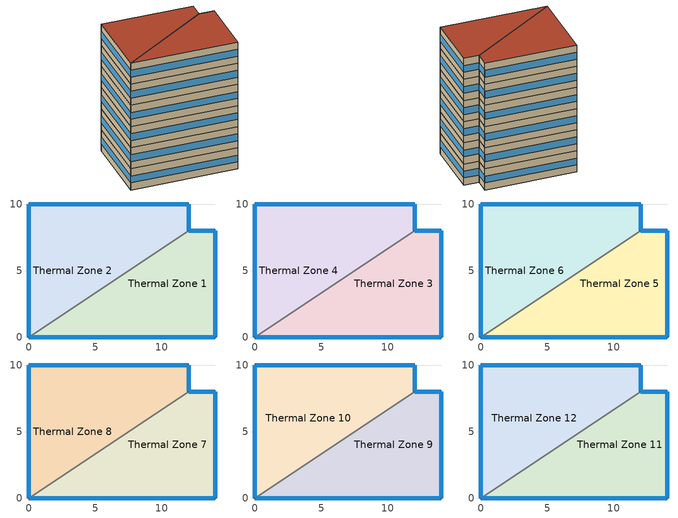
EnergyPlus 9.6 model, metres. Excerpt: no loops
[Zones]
Thermal Zone 1
 floor ground (ExtSlabCarpet): 0,0 12,8 14,8 14,0 z0
 wall outside (Ext Wall): 0,0 14,0 14,8 12,8 z0:3
 wall to Thermal Zone 2 (Interior Wall): 12,8 0,0 z0:3
 window (Ext Window): 14,0.01 14,7.99 / 13.99,8 12.01,8 / 0.01,0 13.99,0 z1.02:1.98
Thermal Zone 2
 floor ground (ExtSlabCarpet): 12,10 12,8 0,0 0,10 z0
 wall outside (Ext Wall): 12,8 12,10 0,10 0,0 z0:3
 window (Ext Window): 12,8.01 12,9.99 / 11.99,10 0.01,10 / 0,9.99 0,0.01 z1.02:1.98
Thermal Zone 3
 floor to Thermal Zone 1 (Interior Floor): 0,0 12,8 14,8 14,0 z3
 wall outside (Ext Wall): 0,0 14,0 14,8 12,8 z3:6
 wall to Thermal Zone 4 (Interior Wall): 12,8 0,0 z3:6
 window (Ext Window): 14,0.01 14,7.99 / 13.99,8 12.01,8 / 0.01,0 13.99,0 z4.02:4.98
Thermal Zone 4
 floor to Thermal Zone 2 (Interior Floor): 0,0 0,10 12,10 12,8 z3
 wall outside (Ext Wall): 12,8 12,10 0,10 0,0 z3:6
 window (Ext Window): 12,8.01 12,9.99 / 11.99,10 0.01,10 / 0,9.99 0,0.01 z4.02:4.98
Thermal Zone 5
 floor to Thermal Zone 3 (Interior Floor): 0,0 12,8 14,8 14,0 z6
 wall outside (Ext Wall): 0,0 14,0 14,8 12,8 z6:9
 wall to Thermal Zone 6 (Interior Wall): 12,8 0,0 z6:9
 window (Ext Window): 14,0.01 14,7.99 / 13.99,8 12.01,8 / 0.01,0 13.99,0 z7.02:7.98
Thermal Zone 6
 floor to Thermal Zone 4 (Interior Floor): 0,0 0,10 12,10 12,8 z6
 wall outside (Ext Wall): 12,8 12,10 0,10 0,0 z6:9
 window (Ext Window): 12,8.01 12,9.99 / 11.99,10 0.01,10 / 0,9.99 0,0.01 z7.02:7.98
Thermal Zone 7
 floor to Thermal Zone 5 (Interior Floor): 0,0 12,8 14,8 14,0 z9
 wall outside (Ext Wall): 0,0 14,0 14,8 12,8 z9:12
 wall to Thermal Zone 8 (Interior Wall): 12,8 0,0 z9:12
 window (Ext Window): 14,0.01 14,7.99 / 13.99,8 12.01,8 / 0.01,0 13.99,0 z10.02:10.98
Thermal Zone 8
 floor to Thermal Zone 6 (Interior Floor): 0,0 0,10 12,10 12,8 z9
 wall outside (Ext Wall): 12,8 12,10 0,10 0,0 z9:12
 window (Ext Window): 12,8.01 12,9.99 / 11.99,10 0.01,10 / 0,9.99 0,0.01 z10.02:10.98
Thermal Zone 9
 floor to Thermal Zone 7 (Interior Floor): 0,0 12,8 14,8 14,0 z12
 wall outside (Ext Wall): 0,0 14,0 14,8 12,8 z12:15
 wall to Thermal Zone 10 (Interior Wall): 12,8 0,0 z12:15
 window (Ext Window): 14,0.01 14,7.99 / 13.99,8 12.01,8 / 0.01,0 13.99,0 z13.02:13.98
Thermal Zone 10
 floor to Thermal Zone 8 (Interior Floor): 0,0 0,10 12,10 12,8 z12
 wall outside (Ext Wall): 12,8 12,10 0,10 0,0 z12:15
 window (Ext Window): 12,8.01 12,9.99 / 11.99,10 0.01,10 / 0,9.99 0,0.01 z13.02:13.98
Thermal Zone 11
 floor to Thermal Zone 9 (Interior Floor): 0,0 12,8 14,8 14,0 z15
 wall outside (Ext Wall): 0,0 14,0 14,8 12,8 z15:18
 wall to Thermal Zone 12 (Interior Wall): 12,8 0,0 z15:18
 window (Ext Window): 14,0.01 14,7.99 / 13.99,8 12.01,8 / 0.01,0 13.99,0 z16.02:16.98
 roof outside (Ext Roof): 0,0 14,0 14,8 12,8 z18
Thermal Zone 12
 floor to Thermal Zone 10 (Interior Floor): 0,0 0,10 12,10 12,8 z15
 wall outside (Ext Wall): 12,8 12,10 0,10 0,0 z15:18
 window (Ext Window): 12,8.01 12,9.99 / 11.99,10 0.01,10 / 0,9.99 0,0.01 z16.02:16.98
 roof outside (Ext Roof): 0,0 12,8 12,10 0,10 z18
[Building]
Building 1: North Axis {deg}=-0
[Site:Location]
Washington Dc Dulles IntL Ar: Latitude {deg}=38.98; Longitude {deg}=-77.47; Time Zone {hr}=-5; Elevation {m}=82
[SizingPeriod:DesignDay] Month=7; Day of Month=21; Day Type=SummerDesignDay; Daily Dry-Bulb Temperature Range {deltaC}=14.4; Dry-Bulb Temperature Range Modifier Type=DefaultMultipliers; Barometric Pressure {Pa}=86790; Wind Speed {m/s}=5; Wind Direction {deg}=340; Rain Indicator=No; Snow Indicator=No; Daylight Saving Time Indicator=No; Solar Model Indicator=ASHRAETau; ASHRAE Clear Sky Optical Depth for Beam Irradiance (taub)=0.339; ASHRAE Clear Sky Optical Depth for Diffuse Irradiance (taud)=2.366; Begin Environment Reset Mode=FullResetAtBeginEnvironment
Name | Maximum Dry-Bulb Temperature {C} | Humidity Condition Type | Wetbulb or DewPoint at Maximum Dry-Bulb {C} | Enthalpy at Maximum Dry-Bulb {J/kg}
SALT-LAKE-CITY-IAP Ann Clg .4% Condns DB=>MWB | 36.5 | Wetbulb | 17.1
SALT-LAKE-CITY-IAP Ann Clg .4% Condns DP=>MDB | 22.5 | Dewpoint | 15.6
SALT-LAKE-CITY-IAP Ann Clg .4% Condns Enth=>MDB | 30.8 | Enthalpy |  | 59300
SALT-LAKE-CITY-IAP Ann Clg .4% Condns WB=>MDB | 31.2 | Wetbulb | 19
[Material] Thermal Absorptance=0.9
Name | Roughness | Thickness m | Conductivity W/m-K | Density kg/m3 | Specific Heat J/kg-K | Solar Absorptance | Visible Absorptance
wall metal | Smooth | 0.2 | 45.28 | 7824 | 500 | 0.7 | 0.7
roof metal | Smooth | 0.18 | 45.28 | 7824 | 500 | 0.7 | 0.7
Wall Insulation [30]; Roof Insulation [30] | MediumRough | 0.1693 | 0.049 | 265 | 836.8 | 0.7 | 0.7
F16 Acoustic tile | MediumSmooth | 0.0191 | 0.06 | 368 | 590 | 0.3 | 0.3
M11 100mm lightweight concrete | MediumRough | 0.1016 | 0.53 | 1280 | 840 | 0.5 | 0.5
MAT-CC05 4 HW CONCRETE | Rough | 0.1016 | 1.311 | 2240 | 836.8 | 0.85 | 0.85
G01a 19mm gypsum board | MediumSmooth | 0.019 | 0.16 | 800 | 1090 | 0.4 | 0.4
[Material:AirGap]
Name | Thermal Resistance m2-K/W
F04 Wall air space resistance | 0.15
F05 Ceiling air space resistance | 0.18
[Material:NoMass]
CP02 CARPET PAD: Roughness=Smooth; Thermal Resistance m2-K/W=0.1; Thermal Absorptance=0.9; Solar Absorptance=0.8; Visible Absorptance=0.8
[WindowMaterial:SimpleGlazingSystem]
Window Material Simple Glazing System: U-Factor W/m2-K=2.2; Solar Heat Gain Coefficient=0.35
[Construction]
Ext Roof: roof metal, Roof Insulation [30]
Ext Wall: wall metal, Wall Insulation [30]
Ext Window: Window Material Simple Glazing System
ExtSlabCarpet: MAT-CC05 4 HW CONCRETE, CP02 CARPET PAD
Interior Floor: F16 Acoustic tile, F05 Ceiling air space resistance, M11 100mm lightweight concrete
Interior Wall: G01a 19mm gypsum board, F04 Wall air space resistance, G01a 19mm gypsum board
[Zone]
Thermal Zone 1; Thermal Zone 2: 0, 0, 0, 0, , 1, , , , , , Yes
Thermal Zone 3; Thermal Zone 4: 0, 0, 0, 3, , 1, , , , , , Yes
Thermal Zone 5; Thermal Zone 6: 0, 0, 0, 6, , 1, , , , , , Yes
Thermal Zone 7; Thermal Zone 8: 0, 0, 0, 9, , 1, , , , , , Yes
Thermal Zone 9; Thermal Zone 10: 0, 0, 0, 12, , 1, , , , , , Yes
Thermal Zone 11; Thermal Zone 12: 0, 0, 0, 15, , 1, , , , , , Yes
[AvailabilityManager:Scheduled] Schedule=Always On Discrete
Packaged Rooftop Air Conditioner 1 Availability Manager; Air Loop HVAC Outdoor Air System 1 Availability Manager
[Schedule:Constant]
Always On Discrete: Hourly Value=1
